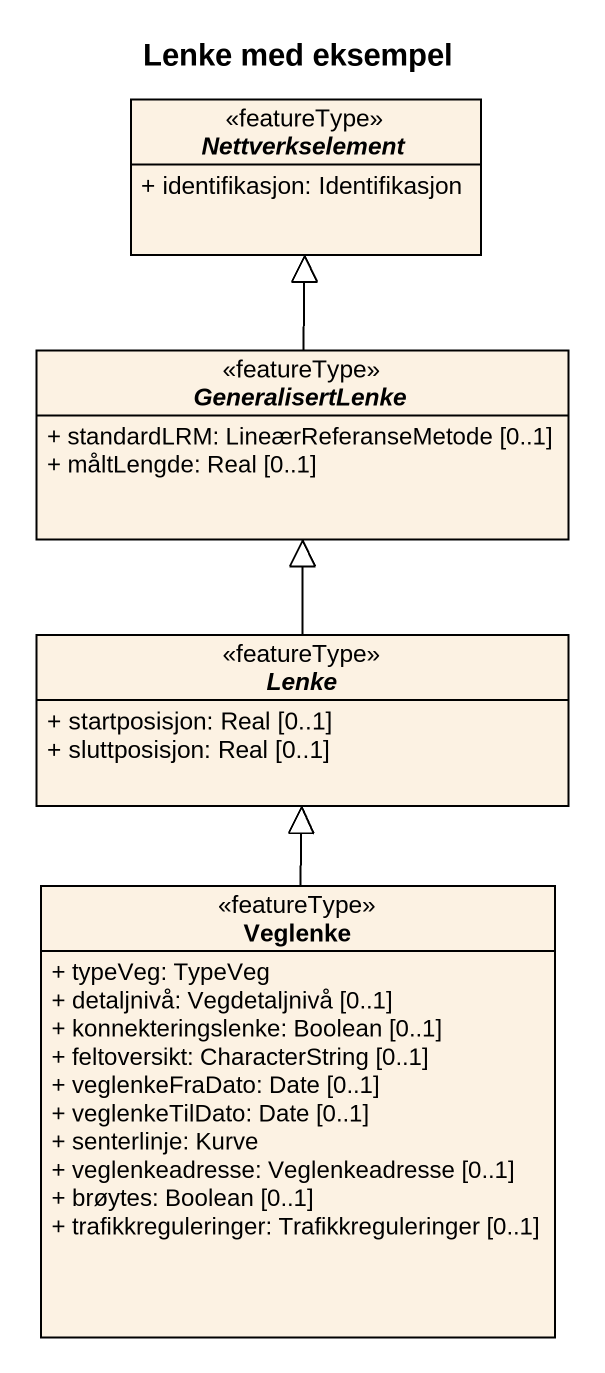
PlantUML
@startuml
title Lenke med eksempel
hide circle
hide empty members
skinparam classAttributeIconSize 0
abstract class Nettverkselement <<featureType>> {
  + identifikasjon: Identifikasjon
}
abstract class GeneralisertLenke <<featureType>> {
  + standardLRM: LineærReferanseMetode [0..1]
  + måltLengde: Real [0..1]
}
abstract class Lenke <<featureType>> {
  + startposisjon: Real [0..1]
  + sluttposisjon: Real [0..1]
}
class Veglenke <<featureType>> {
  + typeVeg: TypeVeg
  + detaljnivå: Vegdetaljnivå [0..1]
  + konnekteringslenke: Boolean [0..1]
  + feltoversikt: CharacterString [0..1]
  + veglenkeFraDato: Date [0..1]
  + veglenkeTilDato: Date [0..1]
  + senterlinje: Kurve
  + veglenkeadresse: Veglenkeadresse [0..1]
  + brøytes: Boolean [0..1]
  + trafikkreguleringer: Trafikkreguleringer [0..1]
}
GeneralisertLenke -up-|> Nettverkselement
Lenke -up-|> GeneralisertLenke
Veglenke -up-|> Lenke
@enduml
